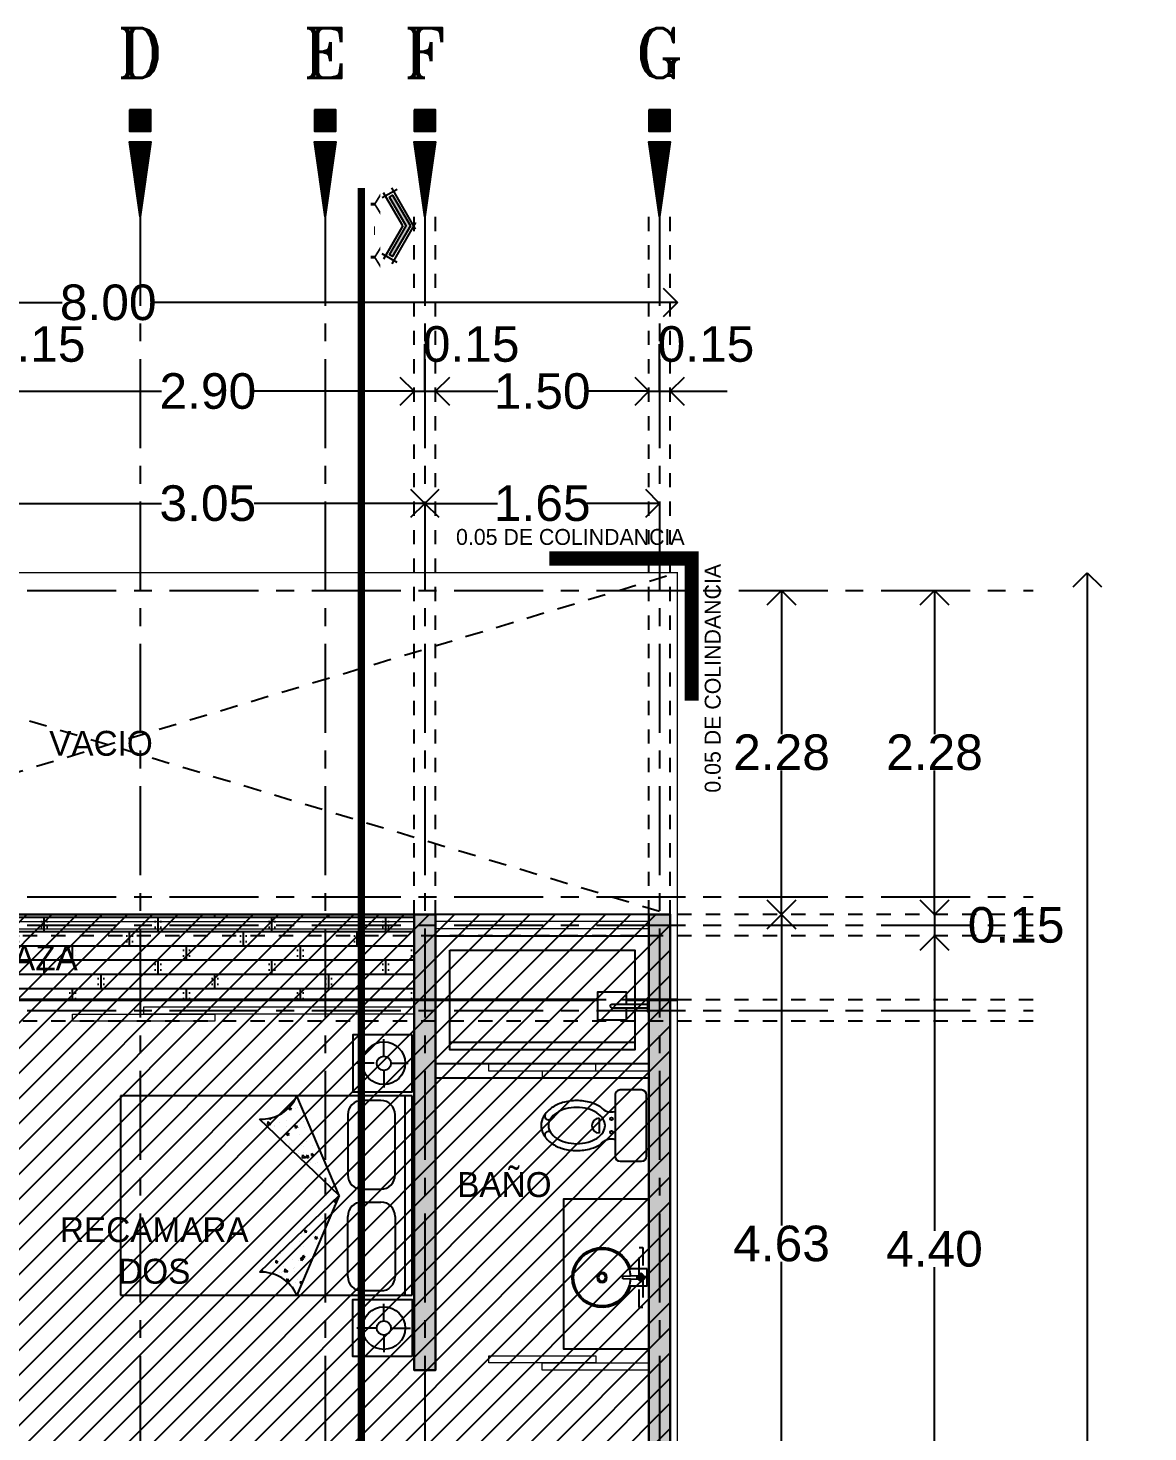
# Model space of a CAD drawing. Header units: metres. Extents: x -58 to 722, y -1100 to 345.
# Drawn here: x 97.36 to 105.23, y -485.22 to -475.36 of the extents above; entities that cross this region are included whole.
import ezdxf
from ezdxf.enums import TextEntityAlignment as Align

# ---------------------------------------------------------------- set-up
doc = ezdxf.new("R2010")
doc.units = ezdxf.units.M
doc.header["$MEASUREMENT"] = 0
doc.set_wipeout_variables(frame=1)
for name, pattern in [('ACAD_ISO07W100', [3, 0, -3]), ('CENTER2', [1.125, 0.75, -0.125, 0.125, -0.125]), ('CENTERX2', [4, 2.5, -0.5, 0.5, -0.5]), ('HIDDEN2', [0.1875, 0.125, -0.0625])]:
    doc.linetypes.add(name, pattern=pattern)
doc.layers.get('0').update_dxf_attribs({"color": 255})
doc.layers.get('DEFPOINTS').update_dxf_attribs({"color": 250})
for name, color, linetype in [('A-HATCH', 252, 'Continuous'), ('A-MOBILIARIO SANITARIO', 124, 'Continuous'), ('FSR_ARQ_001TERRENO', 8, 'Continuous'), ('FSR_ARQ_003RELLENODEMUROS', 251, 'Continuous'), ('FSR_ARQ_007PROYECCIONES', 200, 'HIDDEN2'), ('FSR_ARQ_008MOBILIARIO', 115, 'Continuous'), ('FSR_ARQ_009ESCALERA', 40, 'Continuous'), ('FSR_ARQ_010MUROBAJO', 33, 'Continuous'), ('FSR_ARQ_011MOBILIARIOSANI', 124, 'Continuous'), ('FSR_ARQ_014TEXTOS', 142, 'Continuous'), ('FSR_ARQ_015COTAS', 125, 'Continuous'), ('FSR_ARQ_016EJES', 135, 'CENTER2'), ('FSR_ARQ_017EJESTEXT', 135, 'Continuous'), ('FSR_ARQ_018HATCH', 252, 'Continuous'), ('FSR_ARQ_022AREAS', 110, 'Continuous'), ('FSR_ARQ_024LINEACORTE', 10, 'Continuous'), ('FSR_ARQ_025RESTRI', 140, 'Continuous')]:
    doc.layers.add(name, color=color, linetype=linetype)
doc.layers.add('FSR_ARQ_002MURO', color=150, linetype='Continuous', lineweight=30)
doc.layers.add('FSR_ARQ_013VENTANAS', color=4, linetype='Continuous', lineweight=5)
doc.styles.add('Arial', font='arial.ttf')
doc.styles.add('ESPACIOS', font='GOTHIC.TTF')
doc.styles.add('ROMANT', font='romant.shx')
doc.styles.add('style1', font='arial.ttf')
doc.dimstyles.new('PP_PACO', dxfattribs={"dimtxt": 0.18, "dimasz": 0.075, "dimexe": 0.075, "dimexo": 0, "dimgap": 0, "dimtad": 0, "dimtih": 1, "dimtoh": 1, "dimzin": 1, "dimdsep": 46, "dimtxsty": 'style1', "dimcen": 0.15, "dimse1": 1, "dimse2": 1, "dimclrd": 256, "dimclre": 256, "dimadec": 0, "dimazin": 0, "dimtfac": 1, "dimtmove": 0, "dimatfit": 3, "dimfxl": 0.075, "dimarcsym": 0})
pattern_1 = [(0, (214.568103, -440.040968), (0.0078125, 0.015625), [0, -0.015625])]

# ---------------------------------------------------------------- blocks, each defined once
blk = doc.blocks.new('*X12')
at = {"color": 0}
for p, q in [((28.9568, -1.6501), (28.9568, -1.6501)), ((28.9722, -1.6226), (28.9722, -1.6226)), ((28.9841, -1.6177), (28.9841, -1.6177)), ((29.0085, -1.599), (29.0162, -1.6002)), ((29.0162, -1.6002), (29.0157, -1.5959)), ((29.0794, -1.6158), (29.0874, -1.6062)), ((29.0848, -1.6214), (29.0903, -1.6219)), ((29.0903, -1.6219), (29.0874, -1.6063)), ((29.1176, -1.6234), (29.1176, -1.6234)), ((29.1841, -1.6447), (29.1891, -1.6427)), ((29.1841, -1.6447), (29.1965, -1.653)), ((29.1965, -1.6531), (29.1986, -1.6468)), ((28.6976, -1.7681), (28.6976, -1.7681)), ((28.7492, -1.742), (28.7492, -1.742)), ((28.7514, -1.7773), (28.7634, -1.7629)), ((28.7663, -1.7786), (28.7634, -1.7629)), ((28.8118, -1.7337), (28.8118, -1.7337)), ((28.8239, -1.7521), (28.8239, -1.7521)), ((28.8817, -1.7112), (28.8817, -1.7112)), ((28.9065, -1.7213), (28.9065, -1.7213)), ((29.2084, -1.6998), (29.2084, -1.6998)), ((29.2216, -1.6798), (29.2216, -1.6798)), ((29.2522, -1.7113), (29.2522, -1.7113)), ((29.282, -1.7281), (29.282, -1.7281)), ((29.3121, -1.7662), (29.3121, -1.7662)), ((29.3137, -1.7576), (29.3137, -1.7576)), ((29.3333, -1.7453), (29.3508, -1.7386)), ((29.3333, -1.7453), (29.3457, -1.7537)), ((29.3352, -1.7642), (29.3352, -1.7642)), ((29.3457, -1.7537), (29.3508, -1.7386)), ((29.3763, -1.7493), (29.3763, -1.7493)), ((28.4853, -1.8556), (28.4853, -1.8556)), ((28.5232, -1.8365), (28.5232, -1.8365)), ((28.5256, -1.8613), (28.5256, -1.8613)), ((28.5661, -1.8277), (28.5661, -1.8277)), ((28.5662, -1.8689), (28.5662, -1.8689)), ((28.6188, -1.8613), (28.6188, -1.8613)), ((28.669, -1.8114), (28.669, -1.8114)), ((28.6834, -1.8406), (28.6834, -1.8406)), ((28.6946, -1.8513), (28.6946, -1.8513)), ((28.6995, -1.8333), (28.6995, -1.8333)), ((28.7289, -1.8663), (28.7289, -1.8663)), ((28.746, -1.8323), (28.746, -1.8323)), ((28.7514, -1.7773), (28.7663, -1.7786)), ((28.7522, -1.8669), (28.7522, -1.8669)), ((28.7603, -1.8402), (28.7798, -1.8199)), ((28.7603, -1.8402), (28.7825, -1.8437)), ((28.764, -1.8059), (28.7815, -1.7992)), ((28.764, -1.8059), (28.7764, -1.8143)), ((28.7764, -1.8143), (28.7815, -1.7992)), ((28.7825, -1.8437), (28.7798, -1.82)), ((28.8148, -1.7864), (28.8148, -1.7864)), ((29.2893, -1.8243), (29.3014, -1.81)), ((29.2893, -1.8243), (29.3043, -1.8257)), ((29.3043, -1.8257), (29.3014, -1.81)), ((29.3106, -1.8479), (29.3106, -1.8479)), ((29.3321, -1.8475), (29.3321, -1.8475)), ((29.3668, -1.8615), (29.3668, -1.8615)), ((29.4053, -1.8355), (29.4053, -1.8355)), ((29.4076, -1.8537), (29.4076, -1.8537)), ((29.4605, -1.8299), (29.4605, -1.8299)), ((29.4686, -1.84), (29.4807, -1.8257)), ((29.4686, -1.84), (29.4836, -1.8413)), ((29.4836, -1.8414), (29.4807, -1.8257)), ((29.4825, -1.846), (29.5, -1.8393)), ((29.4825, -1.846), (29.495, -1.8544)), ((29.495, -1.8544), (29.5, -1.8393)), ((29.5003, -1.8672), (29.5003, -1.8672)), ((29.5534, -1.8287), (29.5534, -1.8287)), ((29.5631, -1.8147), (29.5631, -1.8147)), ((29.5868, -1.8139), (29.5868, -1.8139)), ((29.6337, -1.8728), (29.6337, -1.8728)), ((29.6479, -1.8557), (29.6589, -1.8427)), ((29.6479, -1.8557), (29.6629, -1.857)), ((29.6629, -1.8571), (29.6603, -1.8433)), ((28.3683, -1.882), (28.3683, -1.882)), ((28.4274, -1.934), (28.4395, -1.9196)), ((28.4274, -1.934), (28.4424, -1.9353)), ((28.4309, -1.8738), (28.4309, -1.8738)), ((28.4363, -1.8877), (28.4363, -1.8877)), ((28.4373, -1.9164), (28.4373, -1.9164)), ((28.4424, -1.9353), (28.4395, -1.9196)), ((28.4598, -1.9599), (28.4598, -1.9599)), ((28.5163, -1.9548), (28.5163, -1.9548)), ((28.5539, -1.8866), (28.5714, -1.8798)), ((28.5539, -1.8866), (28.5663, -1.8949)), ((28.5632, -1.9522), (28.5632, -1.9522)), ((28.5663, -1.895), (28.5714, -1.8799)), ((28.5831, -1.8914), (28.5831, -1.8914)), ((28.6067, -1.9496), (28.6188, -1.9353)), ((28.6067, -1.9496), (28.6217, -1.951)), ((28.6177, -1.9392), (28.6177, -1.9392)), ((28.6217, -1.951), (28.6188, -1.9353)), ((28.6498, -1.9604), (28.6498, -1.9604)), ((28.6803, -1.9309), (28.6803, -1.9309)), ((28.6915, -1.9346), (28.6915, -1.9346)), ((29.4195, -1.8951), (29.4195, -1.8951)), ((29.4574, -1.9131), (29.4574, -1.9131)), ((29.4974, -1.9133), (29.4974, -1.9133)), ((29.553, -1.9007), (29.553, -1.9007)), ((29.56, -1.9051), (29.56, -1.9051)), ((29.5607, -1.9644), (29.5802, -1.9441)), ((29.5607, -1.9644), (29.583, -1.9678)), ((29.583, -1.9678), (29.5802, -1.9441)), ((29.5837, -1.8971), (29.5837, -1.8971)), ((29.6318, -1.9466), (29.6493, -1.9399)), ((29.6318, -1.9466), (29.6442, -1.955)), ((29.6442, -1.955), (29.6493, -1.9399)), ((29.6546, -1.8926), (29.6546, -1.8926)), ((29.6864, -1.9064), (29.6864, -1.9064)), ((29.7136, -1.8783), (29.7136, -1.8783)), ((28.5022, -2.0643), (28.5106, -2.0611)), ((28.5055, -2.0763), (28.5106, -2.0611)), ((28.5266, -2.0838), (28.5461, -2.0635)), ((28.5328, -2.0039), (28.5328, -2.0039)), ((28.5489, -2.0872), (28.5461, -2.0635)), ((28.5519, -2.0378), (28.5519, -2.0378)), ((28.5601, -2.0354), (28.5601, -2.0354)), ((28.6145, -2.0295), (28.6145, -2.0295)), ((29.4505, -1.9942), (29.4505, -1.9942)), ((29.4544, -1.9963), (29.4544, -1.9963)), ((29.4942, -2.0037), (29.4942, -2.0037)), ((29.5033, -2.0281), (29.5154, -2.0137)), ((29.5033, -2.0281), (29.5183, -2.0294)), ((29.5183, -2.0294), (29.5154, -2.0137)), ((29.5431, -1.9779), (29.5431, -1.9779)), ((29.5776, -2.0635), (29.5776, -2.0635)), ((29.5807, -1.9803), (29.5807, -1.9803)), ((29.584, -1.9999), (29.584, -1.9999)), ((29.5889, -1.9912), (29.5889, -1.9912)), ((28.5048, -2.0758), (28.5055, -2.0762)), ((28.5204, -2.1161), (28.5204, -2.1161)), ((28.5266, -2.0838), (28.5489, -2.0872)), ((29.5709, -2.1279), (29.5845, -2.1227)), ((29.5709, -2.1279), (29.5834, -2.1363)), ((29.5834, -2.1363), (29.5844, -2.1333))]:
    blk.add_line(p, q, dxfattribs=at)
blk = doc.blocks.new('CAMA1')
for p, q in [((1.4, 2.05), (0, 2.05)), ((0, 2.05), (0, 0)), ((1.4, 2), (0, 2)), ((1.4, 0), (1.4, 2.05)), ((0.5546, 1.9293), (0.1317, 1.9293)), ((0.8454, 1.9293), (1.2683, 1.9293)), ((0.0317, 1.8293), (0.0317, 1.6966)), ((0.6546, 1.6966), (0.6546, 1.8293)), ((0.7454, 1.6966), (0.7454, 1.8293)), ((1.3683, 1.8293), (1.3683, 1.6966)), ((0.1317, 1.5966), (0.5546, 1.5966)), ((1.2683, 1.5966), (0.8454, 1.5966)), ((0.7, 1.5373), (0, 1.2393)), ((0.7, 1.5373), (0.1628, 0.9761)), ((0.7, 1.5373), (1.2372, 0.9761)), ((0.7, 1.5373), (1.4, 1.2393)), ((0, 0), (1.4, 0))]:
    blk.add_line(p, q)
for centre, radius, start, end in [((0.1317, 1.8293), 0.1, 90, 180), ((0.5546, 1.8293), 0.1, 0, 90), ((0.8454, 1.8293), 0.1, 90, 180), ((1.2683, 1.8293), 0.1, 0, 90), ((0.1317, 1.6966), 0.1, 180, 270), ((0.5546, 1.6966), 0.1, 270, 0), ((0.8454, 1.6966), 0.1, 180, 270), ((1.2683, 1.6966), 0.1, 270, 360), ((-0.1119, 0.9881), 0.275, 357.48544, 65.98797), ((1.5119, 0.9881), 0.275, 114.01203, 182.51456)]:
    blk.add_arc(centre, radius, start, end)
blk.add_blockref('*X12', (-28.3475, 3.1197))
blk = doc.blocks.new('OVAMONO')
for p, q in [((-0.06, -0.02), (0.06, -0.02)), ((-0.06, -0.02), (-0.06, -0.1358)), ((-0.0214, -0.0591), (-0.03, -0.0591)), ((-0.0143, -0.0804), (-0.01, -0.191)), ((-0.0038, -0.0415), (-0.0038, -0.0328)), ((-0.0038, -0.0928), (-0.0038, -0.0842)), ((0.0038, -0.0415), (0.0038, -0.0328)), ((0.0038, -0.0928), (0.0038, -0.0842)), ((0.01, -0.191), (0.0143, -0.0804)), ((0.03, -0.0591), (0.0214, -0.0591)), ((0.03, -0.0666), (0.0214, -0.0666)), ((0.06, -0.02), (0.06, -0.1358)), ((-0.01, -0.191), (0.01, -0.191))]:
    blk.add_line(p, q)
at = {"linetype": 'HIDDEN2'}
blk.add_lwpolyline([(0.21, -0.0501), (-0.21, -0.0501), (-0.21, -0.0755), (0.21, -0.0755)], close=True, dxfattribs=at)
blk.add_lwpolyline([(-0.0214, -0.0666), (-0.03, -0.0666)])
for centre, radius in [((0, -0.0628), 0.00413), ((0, -0.337), 0.035), ((0, -0.337), 0.025)]:
    blk.add_circle(centre, radius)
for centre, radius, start, end in [((-0.0362, -0.0628), 0.00723, 328.46668, 31.53332), ((0, -0.0628), 0.0227, 99.59407, 170.40593), ((0, -0.0628), 0.0227, 189.59407, 260.40593), ((-0.0214, -0.0415), 0.0176, 270, 0), ((-0.0214, -0.0842), 0.0176, 0, 90), ((0, -0.0267), 0.00723, 238.46668, 301.53332), ((0, -0.099), 0.00723, 58.46668, 121.53332), ((0, -0.0628), 0.0227, 9.59407, 80.40593), ((0.0214, -0.0415), 0.0176, 180, 270), ((0, -0.0628), 0.0227, 279.59407, 350.40593), ((0.0214, -0.0842), 0.0176, 90, 180), ((0.0362, -0.0628), 0.00723, 148.46668, 211.53332), ((0, -0.337), 0.21, 106.60315, 73.40005), ((0, -0.337), 0.2, 93.46752, 86.53382)]:
    blk.add_arc(centre, radius, start, end)
blk = doc.blocks.new('WC')
for p, q in [((0.02, 0.215), (0.02, -0.215)), ((0.205, 0.25), (0.055, 0.25)), ((0.24, -0.215), (0.24, 0.215)), ((0.3534, -0.0519), (0.3534, 0.0522)), ((0.055, -0.25), (0.205, -0.25))]:
    blk.add_line(p, q)
blk.add_lwpolyline([(0.7086, 0, 0.144399), (0.6952, 0.0454, 0.107176), (0.6504, 0.09, 0.077789), (0.5892, 0.117, 0.064981), (0.51, 0.1273, 0.064981), (0.4308, 0.117, 0.077789), (0.3696, 0.09, 0.107176), (0.3248, 0.0454, 0.144399), (0.3114, 0, 0.144399), (0.3248, -0.0454, 0.107176), (0.3696, -0.09, 0.077789), (0.4308, -0.117, 0.064981), (0.51, -0.1273, 0.064981), (0.5892, -0.117, 0.077789), (0.6504, -0.09, 0.107176), (0.6952, -0.0454, 0.144399)], format="xyb", close=True)
blk.add_lwpolyline([(0.3418, -0.13, 0.072633), (0.4109, -0.1616, 0.070933), (0.51, -0.1757, 0.070933), (0.6091, -0.1616, 0.082513), (0.6868, -0.1242, 0.10681), (0.7426, -0.0637, 0.133944), (0.76, 0, 0.133944)], format="xyb")
for centre in [(0.265, 0.047), (0.265, -0.047)]:
    blk.add_circle(centre, 0.01)
for centre, radius, start, end in [((0.055, 0.215), 0.035, 90, 180), ((0.205, 0.215), 0.035, 0, 90), ((0.2687, 0.1904), 0.0949, 252.41966, 320.42385), ((0.4844, -0.0909), 0.2629, 106.22954, 122.84662), ((0.51, -0.1788), 0.3545, 90, 106.22954), ((0.51, -0.1788), 0.3545, 73.77046, 90), ((0.5356, -0.0909), 0.2629, 54.9026, 73.77046), ((0.5747, -0.0352), 0.1949, 30.51608, 54.9026), ((0.3516, 0.0002), 0.052, 271.97611, 88.02389), ((0.7094, 0.0672), 0.0261, 237.38977, 26.24718), ((0.6345, 0), 0.1255, 0, 30.51608), ((0.2687, -0.1904), 0.0949, 39.57615, 107.58034), ((0.7094, -0.0672), 0.0261, 333.75282, 122.61023), ((0.055, -0.215), 0.035, 180, 270), ((0.205, -0.215), 0.035, 270, 0)]:
    blk.add_arc(centre, radius, start, end)
blk = doc.blocks.new('ARP-REGADERA')
blk.add_wipeout([(0.04, 0), (0.04, -0.01), (0.0125, -0.01), (0.0125, -0.16), (0.1, -0.16), (0.1, -0.36), (-0.1, -0.36), (-0.1, -0.16), (-0.0125, -0.16), (-0.0125, -0.01), (-0.04, -0.01), (-0.04, 0)])
for p, q in [((-0.04, -0.01), (-0.04, 0)), ((-0.04, 0), (0.04, 0)), ((0.04, 0), (0.04, -0.01)), ((0.04, -0.01), (-0.04, -0.01)), ((-0.0125, -0.26), (-0.0125, -0.01)), ((0.0125, -0.26), (0.0125, -0.01))]:
    blk.add_line(p, q)
blk.add_lwpolyline([(-0.0125, -0.16), (-0.1, -0.16), (-0.1, -0.36), (0.1, -0.36), (0.1, -0.16), (0.0125, -0.16)])
blk.add_arc((0, -0.26), 0.0125, 180, 0)
blk = doc.blocks.new('Di-p0101')
at = {"const_width": 0.2}
blk.add_lwpolyline([(0, 0.8), (0, 1)], dxfattribs=at)
for points in [[(0.1, 1), (0.1, 0.8), (-0.1, 0.8), (-0.1, 1)], [(0, 0), (0.1, 0.7), (-0.1, 0.7)]]:
    blk.add_lwpolyline(points, close=True)
blk.add_lwpolyline([(0, 0, 0, 0.2, 0), (0, 0.7, 0.2, 0.2, 0)], format="xyseb")
at = {"style": 'ROMANT'}
blk.add_attdef('1', text='', height=0.6, dxfattribs=at).set_placement((0, 1.3), align=Align.CENTER)
blk = doc.blocks.new('_Open90')
at = {"color": 0, "linetype": 'ByBlock', "lineweight": -2}
for p, q in [((-0.5, 0.5), (0, 0)), ((0, 0), (-1, 0)), ((0, 0), (-0.5, -0.5))]:
    blk.add_line(p, q, dxfattribs=at)
blk = doc.blocks.new('*D509')
at = {"layer": 'DEFPOINTS', "color": 0, "ltscale": 0.005, "transparency": 16777216}
for p in [(102.3505, -479.311), (102.3505, -481.5865), (102.6565, -481.5865)]:
    blk.add_point(p, dxfattribs=at)
at = {"layer": 'FSR_ARQ_015COTAS', "lineweight": -2, "ltscale": 0.005, "transparency": 16777216}
for p, q in [((102.6565, -479.511), (102.6565, -480.3212)), ((102.6565, -481.3865), (102.6565, -480.5764))]:
    blk.add_line(p, q, dxfattribs=at)
at = {"layer": 'FSR_ARQ_015COTAS', "lineweight": -2, "ltscale": 0.005, "transparency": 16777216, "xscale": 0.2, "yscale": 0.2, "zscale": 0.2}
for p, rotation in [((102.6565, -479.311), 90), ((102.6565, -481.5865), 270)]:
    blk.add_blockref('_Open90', p, dxfattribs=dict(at, rotation=rotation))
at = {"layer": 'FSR_ARQ_015COTAS', "color": 0, "ltscale": 0.005, "transparency": 16777216, "insert": (102.6565, -480.4488), "char_height": 0.25, "attachment_point": 5, "style": 'style1'}
blk.add_mtext('2.28', dxfattribs=at)
blk = doc.blocks.new('*D510')
at = {"layer": 'DEFPOINTS', "color": 0, "ltscale": 0.005, "transparency": 16777216}
for p in [(102.3505, -481.5865), (102.3084, -486.2115), (102.6565, -486.2115)]:
    blk.add_point(p, dxfattribs=at)
at = {"layer": 'FSR_ARQ_015COTAS', "lineweight": -2, "ltscale": 0.005, "transparency": 16777216}
for p, q in [((102.6565, -481.7865), (102.6565, -483.7713)), ((102.6565, -486.0115), (102.6565, -484.0268))]:
    blk.add_line(p, q, dxfattribs=at)
at = {"layer": 'FSR_ARQ_015COTAS', "lineweight": -2, "ltscale": 0.005, "transparency": 16777216, "xscale": 0.2, "yscale": 0.2, "zscale": 0.2}
for p, rotation in [((102.6565, -481.5865), 90), ((102.6565, -486.2115), 270)]:
    blk.add_blockref('_Open90', p, dxfattribs=dict(at, rotation=rotation))
at = {"layer": 'FSR_ARQ_015COTAS', "color": 0, "ltscale": 0.005, "transparency": 16777216, "insert": (102.6565, -483.899), "char_height": 0.25, "attachment_point": 5, "style": 'style1'}
blk.add_mtext('4.63', dxfattribs=at)
blk = doc.blocks.new('*D514')
at = {"layer": 'DEFPOINTS', "color": 0, "ltscale": 0.005, "transparency": 16777216}
for p in [(103.3339, -479.311), (103.3339, -481.5865), (103.731, -481.5865)]:
    blk.add_point(p, dxfattribs=at)
at = {"layer": 'FSR_ARQ_015COTAS', "lineweight": -2, "ltscale": 0.005, "transparency": 16777216}
for p, q in [((103.731, -479.511), (103.731, -480.3212)), ((103.731, -481.3865), (103.731, -480.5764))]:
    blk.add_line(p, q, dxfattribs=at)
at = {"layer": 'FSR_ARQ_015COTAS', "lineweight": -2, "ltscale": 0.005, "transparency": 16777216, "xscale": 0.2, "yscale": 0.2, "zscale": 0.2}
for p, rotation in [((103.731, -479.311), 90), ((103.731, -481.5865), 270)]:
    blk.add_blockref('_Open90', p, dxfattribs=dict(at, rotation=rotation))
at = {"layer": 'FSR_ARQ_015COTAS', "color": 0, "ltscale": 0.005, "transparency": 16777216, "insert": (103.731, -480.4488), "char_height": 0.25, "attachment_point": 5, "style": 'style1'}
blk.add_mtext('2.28', dxfattribs=at)
blk = doc.blocks.new('*D515')
at = {"layer": 'DEFPOINTS', "color": 0, "ltscale": 0.005, "transparency": 16777216}
for p in [(103.3339, -481.5865), (103.5325, -481.7365), (103.731, -481.7365)]:
    blk.add_point(p, dxfattribs=at)
at = {"layer": 'FSR_ARQ_015COTAS', "lineweight": -2, "ltscale": 0.005, "transparency": 16777216}
for p, q in [((103.731, -481.3865), (103.731, -481.1865)), ((103.731, -481.5865), (103.731, -481.7365)), ((103.731, -481.5865), (103.731, -481.7365)), ((103.731, -481.6615), (103.9792, -481.6615)), ((103.731, -481.9365), (103.731, -482.1365))]:
    blk.add_line(p, q, dxfattribs=at)
at = {"layer": 'FSR_ARQ_015COTAS', "lineweight": -2, "ltscale": 0.005, "transparency": 16777216, "xscale": 0.2, "yscale": 0.2, "zscale": 0.2}
for p, rotation in [((103.731, -481.5865), 270), ((103.731, -481.7365), 90)]:
    blk.add_blockref('_Open90', p, dxfattribs=dict(at, rotation=rotation))
at = {"layer": 'FSR_ARQ_015COTAS', "color": 0, "ltscale": 0.005, "transparency": 16777216, "insert": (104.3048, -481.6615), "char_height": 0.25, "attachment_point": 5, "style": 'style1'}
blk.add_mtext('0.15', dxfattribs=at)
blk = doc.blocks.new('*D516')
at = {"layer": 'DEFPOINTS', "color": 0, "ltscale": 0.005, "transparency": 16777216}
for p in [(103.5325, -481.7365), (103.2904, -486.1365), (103.731, -486.1365)]:
    blk.add_point(p, dxfattribs=at)
at = {"layer": 'FSR_ARQ_015COTAS', "lineweight": -2, "ltscale": 0.005, "transparency": 16777216}
for p, q in [((103.731, -481.9365), (103.731, -483.8089)), ((103.731, -485.9365), (103.731, -484.0642))]:
    blk.add_line(p, q, dxfattribs=at)
at = {"layer": 'FSR_ARQ_015COTAS', "lineweight": -2, "ltscale": 0.005, "transparency": 16777216, "xscale": 0.2, "yscale": 0.2, "zscale": 0.2}
for p, rotation in [((103.731, -481.7365), 90), ((103.731, -486.1365), 270)]:
    blk.add_blockref('_Open90', p, dxfattribs=dict(at, rotation=rotation))
at = {"layer": 'FSR_ARQ_015COTAS', "color": 0, "ltscale": 0.005, "transparency": 16777216, "insert": (103.731, -483.9365), "char_height": 0.25, "attachment_point": 5, "style": 'style1'}
blk.add_mtext('4.40', dxfattribs=at)
blk = doc.blocks.new('*D524')
at = {"layer": 'DEFPOINTS', "color": 0, "ltscale": 0.005, "transparency": 16777216}
for p in [(101.9248, -479.186), (101.9248, -494.186), (104.8052, -494.186)]:
    blk.add_point(p, dxfattribs=at)
at = {"layer": 'FSR_ARQ_015COTAS', "lineweight": -2, "ltscale": 0.005, "transparency": 16777216}
for p, q in [((104.8052, -479.386), (104.8052, -486.8477)), ((104.8052, -493.986), (104.8052, -487.103))]:
    blk.add_line(p, q, dxfattribs=at)
at = {"layer": 'FSR_ARQ_015COTAS', "lineweight": -2, "ltscale": 0.005, "transparency": 16777216, "xscale": 0.2, "yscale": 0.2, "zscale": 0.2}
for p, rotation in [((104.8052, -479.186), 90), ((104.8052, -494.186), 270)]:
    blk.add_blockref('_Open90', p, dxfattribs=dict(at, rotation=rotation))
at = {"layer": 'FSR_ARQ_015COTAS', "color": 0, "ltscale": 0.005, "transparency": 16777216, "insert": (104.8052, -486.9754), "char_height": 0.25, "attachment_point": 5, "style": 'style1'}
blk.add_mtext('15.00', dxfattribs=at)
blk = doc.blocks.new('*D537')
at = {"layer": 'DEFPOINTS', "color": 0, "ltscale": 0.005, "transparency": 16777216}
for p in [(100.1498, -478.6992), (97.0998, -478.8701), (100.1498, -478.9832)]:
    blk.add_point(p, dxfattribs=at)
at = {"layer": 'FSR_ARQ_015COTAS', "lineweight": -2, "ltscale": 0.005, "transparency": 16777216}
for p, q in [((97.2998, -478.6992), (98.2992, -478.6992)), ((99.9498, -478.6992), (98.9503, -478.6992))]:
    blk.add_line(p, q, dxfattribs=at)
at = {"layer": 'FSR_ARQ_015COTAS', "lineweight": -2, "ltscale": 0.005, "transparency": 16777216, "xscale": 0.2, "yscale": 0.2, "zscale": 0.2, "rotation": 180}
blk.add_blockref('_Open90', (97.0998, -478.6992), dxfattribs=at)
at = {"layer": 'FSR_ARQ_015COTAS', "lineweight": -2, "ltscale": 0.005, "transparency": 16777216, "xscale": 0.2, "yscale": 0.2, "zscale": 0.2}
blk.add_blockref('_Open90', (100.1498, -478.6992), dxfattribs=at)
at = {"layer": 'FSR_ARQ_015COTAS', "color": 0, "ltscale": 0.005, "transparency": 16777216, "insert": (98.6248, -478.6992), "char_height": 0.25, "attachment_point": 5, "style": 'style1'}
blk.add_mtext('3.05', dxfattribs=at)
blk = doc.blocks.new('*D538')
at = {"layer": 'DEFPOINTS', "color": 0, "ltscale": 0.005, "transparency": 16777216}
for p in [(101.7998, -478.6992), (100.1498, -478.9832), (101.7998, -478.9728)]:
    blk.add_point(p, dxfattribs=at)
at = {"layer": 'FSR_ARQ_015COTAS', "lineweight": -2, "ltscale": 0.005, "transparency": 16777216}
for p, q in [((100.3498, -478.6992), (100.6609, -478.6992)), ((101.5998, -478.6992), (101.2886, -478.6992))]:
    blk.add_line(p, q, dxfattribs=at)
at = {"layer": 'FSR_ARQ_015COTAS', "lineweight": -2, "ltscale": 0.005, "transparency": 16777216, "xscale": 0.2, "yscale": 0.2, "zscale": 0.2, "rotation": 180}
blk.add_blockref('_Open90', (100.1498, -478.6992), dxfattribs=at)
at = {"layer": 'FSR_ARQ_015COTAS', "lineweight": -2, "ltscale": 0.005, "transparency": 16777216, "xscale": 0.2, "yscale": 0.2, "zscale": 0.2}
blk.add_blockref('_Open90', (101.7998, -478.6992), dxfattribs=at)
at = {"layer": 'FSR_ARQ_015COTAS', "color": 0, "ltscale": 0.005, "transparency": 16777216, "insert": (100.9748, -478.6992), "char_height": 0.25, "attachment_point": 5, "style": 'style1'}
blk.add_mtext('1.65', dxfattribs=at)
blk = doc.blocks.new('*D541')
at = {"layer": 'DEFPOINTS', "color": 0, "ltscale": 0.005, "transparency": 16777216}
for p in [(97.1748, -477.9118), (97.0248, -478.3799), (97.1748, -478.3226)]:
    blk.add_point(p, dxfattribs=at)
at = {"layer": 'FSR_ARQ_015COTAS', "lineweight": -2, "ltscale": 0.005, "transparency": 16777216}
for p, q in [((97.0998, -477.9118), (97.0998, -477.5815)), ((96.8248, -477.9118), (96.6248, -477.9118)), ((97.0248, -477.9118), (97.1748, -477.9118)), ((97.0248, -477.9118), (97.1748, -477.9118)), ((97.3748, -477.9118), (97.5748, -477.9118))]:
    blk.add_line(p, q, dxfattribs=at)
at = {"layer": 'FSR_ARQ_015COTAS', "lineweight": -2, "ltscale": 0.005, "transparency": 16777216, "xscale": 0.2, "yscale": 0.2, "zscale": 0.2}
blk.add_blockref('_Open90', (97.0248, -477.9118), dxfattribs=at)
at = {"layer": 'FSR_ARQ_015COTAS', "lineweight": -2, "ltscale": 0.005, "transparency": 16777216, "xscale": 0.2, "yscale": 0.2, "zscale": 0.2, "rotation": 180}
blk.add_blockref('_Open90', (97.1748, -477.9118), dxfattribs=at)
at = {"layer": 'FSR_ARQ_015COTAS', "color": 0, "ltscale": 0.005, "transparency": 16777216, "insert": (97.4254, -477.5815), "char_height": 0.25, "attachment_point": 5, "style": 'style1'}
blk.add_mtext('0.15', dxfattribs=at)
blk = doc.blocks.new('*D542')
at = {"layer": 'DEFPOINTS', "color": 0, "ltscale": 0.005, "transparency": 16777216}
for p in [(100.0748, -477.9118), (97.1748, -478.3226), (100.0748, -478.4026)]:
    blk.add_point(p, dxfattribs=at)
at = {"layer": 'FSR_ARQ_015COTAS', "lineweight": -2, "ltscale": 0.005, "transparency": 16777216}
for p, q in [((97.3748, -477.9118), (98.2984, -477.9118)), ((99.8748, -477.9118), (98.9512, -477.9118))]:
    blk.add_line(p, q, dxfattribs=at)
at = {"layer": 'FSR_ARQ_015COTAS', "lineweight": -2, "ltscale": 0.005, "transparency": 16777216, "xscale": 0.2, "yscale": 0.2, "zscale": 0.2, "rotation": 180}
blk.add_blockref('_Open90', (97.1748, -477.9118), dxfattribs=at)
at = {"layer": 'FSR_ARQ_015COTAS', "lineweight": -2, "ltscale": 0.005, "transparency": 16777216, "xscale": 0.2, "yscale": 0.2, "zscale": 0.2}
blk.add_blockref('_Open90', (100.0748, -477.9118), dxfattribs=at)
at = {"layer": 'FSR_ARQ_015COTAS', "color": 0, "ltscale": 0.005, "transparency": 16777216, "insert": (98.6248, -477.9118), "char_height": 0.25, "attachment_point": 5, "style": 'style1'}
blk.add_mtext('2.90', dxfattribs=at)
blk = doc.blocks.new('*D543')
at = {"layer": 'DEFPOINTS', "color": 0, "ltscale": 0.005, "transparency": 16777216}
for p in [(100.2248, -477.9118), (100.0748, -478.4026), (100.2248, -478.3896)]:
    blk.add_point(p, dxfattribs=at)
at = {"layer": 'FSR_ARQ_015COTAS', "lineweight": -2, "ltscale": 0.005, "transparency": 16777216}
for p, q in [((100.1498, -477.9118), (100.1498, -477.5815)), ((99.8748, -477.9118), (99.6748, -477.9118)), ((100.0748, -477.9118), (100.2248, -477.9118)), ((100.0748, -477.9118), (100.2248, -477.9118)), ((100.4248, -477.9118), (100.6248, -477.9118))]:
    blk.add_line(p, q, dxfattribs=at)
at = {"layer": 'FSR_ARQ_015COTAS', "lineweight": -2, "ltscale": 0.005, "transparency": 16777216, "xscale": 0.2, "yscale": 0.2, "zscale": 0.2}
blk.add_blockref('_Open90', (100.0748, -477.9118), dxfattribs=at)
at = {"layer": 'FSR_ARQ_015COTAS', "lineweight": -2, "ltscale": 0.005, "transparency": 16777216, "xscale": 0.2, "yscale": 0.2, "zscale": 0.2, "rotation": 180}
blk.add_blockref('_Open90', (100.2248, -477.9118), dxfattribs=at)
at = {"layer": 'FSR_ARQ_015COTAS', "color": 0, "ltscale": 0.005, "transparency": 16777216, "insert": (100.4754, -477.5815), "char_height": 0.25, "attachment_point": 5, "style": 'style1'}
blk.add_mtext('0.15', dxfattribs=at)
blk = doc.blocks.new('*D544')
at = {"layer": 'DEFPOINTS', "color": 0, "ltscale": 0.005, "transparency": 16777216}
for p in [(101.7248, -477.9118), (100.2248, -478.3896), (101.7248, -478.3765)]:
    blk.add_point(p, dxfattribs=at)
at = {"layer": 'FSR_ARQ_015COTAS', "lineweight": -2, "ltscale": 0.005, "transparency": 16777216}
for p, q in [((100.4248, -477.9118), (100.6623, -477.9118)), ((101.5248, -477.9118), (101.2873, -477.9118))]:
    blk.add_line(p, q, dxfattribs=at)
at = {"layer": 'FSR_ARQ_015COTAS', "lineweight": -2, "ltscale": 0.005, "transparency": 16777216, "xscale": 0.2, "yscale": 0.2, "zscale": 0.2, "rotation": 180}
blk.add_blockref('_Open90', (100.2248, -477.9118), dxfattribs=at)
at = {"layer": 'FSR_ARQ_015COTAS', "lineweight": -2, "ltscale": 0.005, "transparency": 16777216, "xscale": 0.2, "yscale": 0.2, "zscale": 0.2}
blk.add_blockref('_Open90', (101.7248, -477.9118), dxfattribs=at)
at = {"layer": 'FSR_ARQ_015COTAS', "color": 0, "ltscale": 0.005, "transparency": 16777216, "insert": (100.9748, -477.9118), "char_height": 0.25, "attachment_point": 5, "style": 'style1'}
blk.add_mtext('1.50', dxfattribs=at)
blk = doc.blocks.new('*D545')
at = {"layer": 'DEFPOINTS', "color": 0, "ltscale": 0.005, "transparency": 16777216}
for p in [(101.8748, -477.9118), (101.7248, -478.3765), (101.8748, -478.3635)]:
    blk.add_point(p, dxfattribs=at)
at = {"layer": 'FSR_ARQ_015COTAS', "lineweight": -2, "ltscale": 0.005, "transparency": 16777216}
for p, q in [((101.7998, -477.9118), (101.7998, -477.5815)), ((101.5248, -477.9118), (101.3248, -477.9118)), ((101.7248, -477.9118), (101.8748, -477.9118)), ((101.7248, -477.9118), (101.8748, -477.9118)), ((102.0748, -477.9118), (102.2748, -477.9118))]:
    blk.add_line(p, q, dxfattribs=at)
at = {"layer": 'FSR_ARQ_015COTAS', "lineweight": -2, "ltscale": 0.005, "transparency": 16777216, "xscale": 0.2, "yscale": 0.2, "zscale": 0.2}
blk.add_blockref('_Open90', (101.7248, -477.9118), dxfattribs=at)
at = {"layer": 'FSR_ARQ_015COTAS', "lineweight": -2, "ltscale": 0.005, "transparency": 16777216, "xscale": 0.2, "yscale": 0.2, "zscale": 0.2, "rotation": 180}
blk.add_blockref('_Open90', (101.8748, -477.9118), dxfattribs=at)
at = {"layer": 'FSR_ARQ_015COTAS', "color": 0, "ltscale": 0.005, "transparency": 16777216, "insert": (102.1254, -477.5815), "char_height": 0.25, "attachment_point": 5, "style": 'style1'}
blk.add_mtext('0.15', dxfattribs=at)
blk = doc.blocks.new('*D546')
at = {"layer": 'DEFPOINTS', "color": 0, "ltscale": 0.005, "transparency": 16777216}
for p in [(101.9248, -477.2888), (93.9248, -479.186), (101.9248, -479.186)]:
    blk.add_point(p, dxfattribs=at)
at = {"layer": 'FSR_ARQ_015COTAS', "lineweight": -2, "ltscale": 0.005, "transparency": 16777216}
for p, q in [((94.1248, -477.2888), (97.6003, -477.2888)), ((101.7248, -477.2888), (98.2492, -477.2888))]:
    blk.add_line(p, q, dxfattribs=at)
at = {"layer": 'FSR_ARQ_015COTAS', "lineweight": -2, "ltscale": 0.005, "transparency": 16777216, "xscale": 0.2, "yscale": 0.2, "zscale": 0.2, "rotation": 180}
blk.add_blockref('_Open90', (93.9248, -477.2888), dxfattribs=at)
at = {"layer": 'FSR_ARQ_015COTAS', "lineweight": -2, "ltscale": 0.005, "transparency": 16777216, "xscale": 0.2, "yscale": 0.2, "zscale": 0.2}
blk.add_blockref('_Open90', (101.9248, -477.2888), dxfattribs=at)
at = {"layer": 'FSR_ARQ_015COTAS', "color": 0, "ltscale": 0.005, "transparency": 16777216, "insert": (97.9248, -477.2888), "char_height": 0.25, "attachment_point": 5, "style": 'style1'}
blk.add_mtext('8.00', dxfattribs=at)
blk = doc.blocks.new('Flecha_1')
blk.add_hatch(color=256).paths.add_polyline_path([(0, 0.00076), (0.00304, -0.001), (0.00285, -0.00132), (0, 0.00032), (-0.00285, -0.00132), (-0.00304, -0.001)])
for p, q in [((0.00032, 0.00127), (-0.00375, -0.00108)), ((0, 0), (-0.00328, -0.00189)), ((-0.00032, 0.00127), (0.00375, -0.00108)), ((0, 0), (0.00328, -0.00189)), ((-0.00361, -0.00057), (-0.00277, -0.00203)), ((0.00361, -0.00057), (0.00277, -0.00203))]:
    blk.add_line(p, q)
blk.add_lwpolyline([(0, 0.00076), (0.00304, -0.001), (0.00285, -0.00132), (0, 0.00032), (-0.00285, -0.00132), (-0.00304, -0.001)], close=True)
blk = doc.blocks.new('Acceso')
at = {"xscale": 2.4, "yscale": 2.4, "zscale": 2.4}
blk.add_blockref('Flecha_1', (0, -0.0026), dxfattribs=at)
at = {"style": 'Arial', "flags": 8}
for width, p, p2 in [(1.355995, (-0.009, -0.0102), (0.009, -0.0102)), (8.566837, (-0.009, -0.0132), (0.009, -0.0132))]:
    blk.add_attdef('A', text='', height=0.00225, dxfattribs=dict(at, width=width)).set_placement(p, p2, align=Align.FIT)

msp = doc.modelspace()

# ---------------------------------------------------------------- hatches: boundary and pattern name
at = {"layer": 'FSR_ARQ_003RELLENODEMUROS', "ltscale": 5}
h = msp.add_hatch(dxfattribs=at)
h.set_pattern_fill('DOTS', color=256, scale=0.25)
h.set_pattern_definition(pattern_1)
h.paths.add_polyline_path([(101.8748, -481.5865), (101.7248, -481.5865), (101.7248, -486.1365), (98.2248, -486.1365), (98.2248, -485.5365), (98.0748, -485.5365), (98.0748, -486.2865), (101.7248, -486.2865), (101.7248, -490.5865), (99.5248, -490.5865), (99.5248, -488.8865), (99.3748, -488.8865), (99.3748, -489.4865), (98.2248, -489.4865), (98.2248, -488.8865), (98.0748, -488.8865), (98.0748, -491.0365), (98.2248, -491.0365), (98.2248, -489.6365), (99.3748, -489.6365), (99.3748, -490.7365), (101.7248, -490.7365), (101.7248, -492.5365), (101.5748, -492.5365), (101.5748, -492.6865), (101.8748, -492.6865)])
h = msp.add_hatch(dxfattribs=at)
h.set_pattern_fill('DOTS', color=256, scale=0.25)
h.set_pattern_definition(pattern_1)
h.paths.add_polyline_path([(100.2248, -481.5865), (100.0748, -481.5865), (100.0748, -482.3365), (100.0748, -484.7865), (100.2248, -484.7865)])
at = {"layer": 'FSR_ARQ_018HATCH'}
h = msp.add_hatch(dxfattribs=at)
h.set_pattern_fill('BOARDWN', color=256, scale=0.05, pattern_type=2)
h.set_pattern_definition([(0, (94.67478, -478.10655), (0, 0.1), []), (90, (94.67478, -478.10655), (-0.2, 0.2), [0.1, -0.7]), (90, (94.69478, -478.07655), (-0.2, 0.2), [0, -0.04, 0, -0.76]), (90, (95.45478, -478.07655), (-0.2, 0.2), [0, -0.04, 0, -0.76]), (90, (95.07478, -478.00655), (-0.2, 0.2), [0.1, -0.7]), (90, (95.05478, -477.97655), (-0.2, 0.2), [0, -0.04, 0, -0.76]), (90, (95.09478, -477.97655), (-0.2, 0.2), [0, -0.04, 0, -0.76])])
h.paths.add_polyline_path([(100.0748, -481.5865), (94.1748, -481.5865), (94.1748, -482.1865), (100.0748, -482.1865)])

# ---------------------------------------------------------------- linework, layer by layer
at = {"layer": 'A-HATCH'}
msp.add_lwpolyline([(100.3248, -481.8365), (101.6248, -481.8365), (101.6248, -482.4865), (100.3248, -482.4865)], close=True, dxfattribs=at)
at = {"layer": 'DEFPOINTS', "linetype": 'ACAD_ISO07W100', "ltscale": 0.005}
for p, q in [((100.0748, -481.5865), (100.0748, -476.686)), ((100.2248, -481.5865), (100.2248, -476.686)), ((101.7248, -481.5865), (101.7248, -476.686)), ((101.8748, -481.5865), (101.8748, -476.686)), ((104.4248, -481.5865), (89.3562, -481.5865)), ((104.4248, -481.7365), (89.3562, -481.7365))]:
    msp.add_line(p, q, dxfattribs=at)
at = {"layer": 'FSR_ARQ_001TERRENO', "const_width": 0.1}
msp.add_lwpolyline([(101.0248, -479.086), (102.0248, -479.086), (102.0248, -480.086)], dxfattribs=at)
at = {"layer": 'FSR_ARQ_001TERRENO', "const_width": 0.01}
msp.add_lwpolyline([(93.9248, -494.186), (93.9248, -479.186), (101.9248, -479.186), (101.9248, -494.186)], close=True, dxfattribs=at)
at = {"layer": 'FSR_ARQ_002MURO'}
msp.add_lwpolyline([(100.2248, -481.5865), (100.2248, -484.7865), (100.0748, -484.7865), (100.0748, -482.3365), (100.0748, -482.3365), (100.0748, -481.5865)], close=True, dxfattribs=at)
msp.add_lwpolyline([(101.7248, -486.1365), (101.7248, -481.5865), (101.8748, -481.5865), (101.8748, -492.6865)], dxfattribs=at)
at = {"layer": 'FSR_ARQ_007PROYECCIONES'}
for p, q in [((93.9248, -479.186), (101.8748, -481.5865)), ((93.9748, -481.5865), (101.9248, -479.186))]:
    msp.add_line(p, q, dxfattribs=at)
at = {"layer": 'FSR_ARQ_008MOBILIARIO'}
for p, q in [((99.8616, -482.5815), (99.8616, -482.4615)), ((99.793, -482.6315), (99.673, -482.6315)), ((99.9116, -482.6315), (100.0316, -482.6315)), ((99.8616, -482.6815), (99.8616, -482.8015)), ((99.8616, -484.4415), (99.8616, -484.3215)), ((99.8116, -484.4915), (99.673, -484.4915)), ((99.9116, -484.4915), (100.0502, -484.4915)), ((99.8616, -484.5415), (99.8616, -484.6615))]:
    msp.add_line(p, q, dxfattribs=at)
for points in [[(100.0616, -482.4315), (99.643, -482.4315), (99.643, -482.8315), (100.0616, -482.8315)], [(100.0616, -484.6915), (99.643, -484.6915), (99.643, -484.2915), (100.0616, -484.2915)]]:
    msp.add_lwpolyline(points, close=True, dxfattribs=at)
for centre, radius in [((99.8616, -482.6315), 0.15), ((99.8616, -482.6315), 0.05), ((99.8616, -484.4915), 0.15), ((99.8616, -484.4915), 0.05)]:
    msp.add_circle(centre, radius, dxfattribs=at)
at = {"layer": 'FSR_ARQ_009ESCALERA'}
for p, q in [((94.1748, -481.5865), (100.0748, -481.5865)), ((97.1748, -482.1865), (100.0748, -482.1865))]:
    msp.add_line(p, q, dxfattribs=at)
at = {"layer": 'FSR_ARQ_010MUROBAJO'}
msp.add_lwpolyline([(101.7248, -481.7365), (101.7248, -481.5865), (100.2248, -481.5865), (100.2248, -481.7365)], close=True, dxfattribs=at)
at = {"layer": 'FSR_ARQ_011MOBILIARIOSANI'}
for p, q in [((101.7248, -482.6365), (100.2248, -482.6365)), ((101.7248, -482.7365), (100.2248, -482.7365))]:
    msp.add_line(p, q, dxfattribs=at)
msp.add_lwpolyline([(101.726, -483.5866), (101.1248, -483.5866), (101.1248, -484.6365), (101.7248, -484.6365)], dxfattribs=at)
at = {"layer": 'FSR_ARQ_013VENTANAS'}
for p, q in [((94.1748, -481.6365), (100.0748, -481.6365)), ((101.7248, -481.6365), (100.2248, -481.6365)), ((94.1748, -481.6865), (100.0748, -481.6865)), ((101.7248, -481.6865), (100.2248, -481.6865)), ((101.7248, -482.6865), (100.9748, -482.6865)), ((100.9748, -482.6865), (100.9748, -482.7365)), ((101.7248, -482.7365), (100.9748, -482.7365)), ((101.726, -484.7866), (101.1248, -484.7866))]:
    msp.add_line(p, q, dxfattribs=at)
for points in [[(100.0748, -482.2865), (98.1748, -482.2865), (98.1748, -482.2365), (100.0748, -482.2365)], [(97.6748, -482.2865), (98.6748, -482.2865), (98.6748, -482.3365), (97.6748, -482.3365), (97.6748, -482.2865)]]:
    msp.add_lwpolyline(points, dxfattribs=at)
for points in [[(100.5998, -482.6365), (101.3498, -482.6365), (101.3498, -482.6865), (100.5998, -482.6865)], [(100.6004, -484.6865), (101.3516, -484.6865), (101.3516, -484.7365), (100.6004, -484.7365)], [(100.9748, -484.7365), (101.726, -484.7365), (101.726, -484.7866), (100.9748, -484.7866)]]:
    msp.add_lwpolyline(points, close=True, dxfattribs=at)
at = {"layer": 'FSR_ARQ_016EJES', "linetype": 'CENTERX2', "ltscale": 0.25}
for p, q in [((98.1498, -476.686), (98.1498, -496.2449)), ((99.4498, -476.686), (99.4498, -496.2449)), ((100.1498, -476.686), (100.1498, -496.2449)), ((101.7998, -476.686), (101.7998, -496.2449)), ((89.3562, -479.311), (104.4248, -479.311)), ((89.3562, -481.4623), (104.4248, -481.4623)), ((89.3562, -481.6615), (104.4248, -481.6615))]:
    msp.add_line(p, q, dxfattribs=at)
at = {"layer": 'FSR_ARQ_024LINEACORTE', "linetype": 'CENTER2', "const_width": 0.05}
msp.add_lwpolyline([(99.7037, -496.5099), (99.7037, -476.4837)], dxfattribs=at)
at = {"layer": 'FSR_ARQ_025RESTRI', "linetype": 'HIDDEN2', "ltscale": 2.5, "const_width": 0.02, "flags": 128}
msp.add_lwpolyline([(93.9248, -482.1865), (101.9248, -482.1865)], dxfattribs=at)

# ---------------------------------------------------------------- block references
at = {"layer": 'FSR_ARQ_008MOBILIARIO', "rotation": 270}
msp.add_blockref('CAMA1', (98.0116, -482.8615), dxfattribs=at)
at = {"layer": 'FSR_ARQ_011MOBILIARIOSANI', "rotation": 180}
msp.add_blockref('WC', (101.7273, -483.0693), dxfattribs=at)
at = {"layer": 'FSR_ARQ_011MOBILIARIOSANI', "xscale": -1, "rotation": 270}
msp.add_blockref('OVAMONO', (101.7318, -484.1365), dxfattribs=at)
at = {"layer": 'FSR_ARQ_017EJESTEXT', "lineweight": 0}
ref = msp.add_blockref('Di-p0101', (98.1498, -476.686), dxfattribs=dict(at, xscale=-0.75, yscale=0.75, zscale=0.75))
ref.add_attrib('1', 'D', dxfattribs={"layer": '0', "height": 0.35, "style": 'ROMANT'}).set_placement((98.1498, -475.711), align=Align.CENTER)
ref = msp.add_blockref('Di-p0101', (99.4498, -476.686), dxfattribs=dict(at, xscale=-0.75, yscale=0.75, zscale=0.75))
ref.add_attrib('1', 'E', dxfattribs={"layer": '0', "height": 0.35, "style": 'ROMANT'}).set_placement((99.4498, -475.711), align=Align.CENTER)
ref = msp.add_blockref('Di-p0101', (100.1498, -476.686), dxfattribs=dict(at, xscale=-0.75, yscale=0.75, zscale=0.75))
ref.add_attrib('1', 'F', dxfattribs={"layer": '0', "height": 0.35, "style": 'ROMANT'}).set_placement((100.1498, -475.711), align=Align.CENTER)
ref = msp.add_blockref('Di-p0101', (101.7998, -476.686), dxfattribs=dict(at, xscale=-0.75, yscale=0.75, zscale=0.75))
ref.add_attrib('1', 'G', dxfattribs={"layer": '0', "height": 0.35, "style": 'ROMANT'}).set_placement((101.7998, -475.711), align=Align.CENTER)
at = {"layer": 'FSR_ARQ_024LINEACORTE', "linetype": 'CENTER2'}
ref = msp.add_blockref('Acceso', (100.0718, -476.7503), dxfattribs=dict(at, xscale=29.61699996122224, yscale=29.61699996122224, zscale=29.61699996122224, rotation=270))
ref.add_attrib('A', 'Y - Y', dxfattribs={"layer": '0', "height": 0.06664, "rotation": 270, "style": 'Arial', "width": 2.57645}).set_placement((99.7698, -476.5174), (99.7698, -477.0505), align=Align.FIT)

# ---------------------------------------------------------------- texts
at = {"layer": 'FSR_ARQ_014TEXTOS', "style": 'ESPACIOS'}
for s, width, insert, char_height, attachment_point in [('0.05 DE COLINDANCIA', 3.095153, (100.3691, -478.9926), 0.112, 7), ('VACIO', 2.223893, (97.5099, -480.4744), 0.175, 7), ('\\pxqc;TERRAZA', 2.223893, (96.0532, -481.98), 0.175, 7), ('BAÑO', 0.846152, (101.0403, -483.5737), 0.175, 9), ('\\pxqc;RECAMARA\\PDOS', 2.223893, (99.3606, -484.1823), 0.175, 9)]:
    msp.add_mtext_dynamic_manual_height_columns(s, width=width, gutter_width=0.525, heights=[0], dxfattribs=dict(at, insert=insert, char_height=char_height, attachment_point=attachment_point))
at = {"layer": 'FSR_ARQ_014TEXTOS', "insert": (102.2301, -480.731), "char_height": 0.112, "attachment_point": 7, "rotation": 90, "style": 'ESPACIOS'}
msp.add_mtext_dynamic_manual_height_columns('0.05 DE COLINDANCIA', width=3.095153, gutter_width=0.525, heights=[0], dxfattribs=at)

# ---------------------------------------------------------------- dimensions: what is measured, and where the dimension line sits
at = {"layer": 'FSR_ARQ_015COTAS', "ltscale": 0.005}
for base, p1, p2, picture, middle in [((101.9248, -477.2888), (93.9248, -479.186), (101.9248, -479.186), '*D546', (97.9248, -477.2888)), ((97.1748, -477.9118), (97.0248, -478.3799), (97.1748, -478.3226), '*D541', (97.0998, -477.5815)), ((100.2248, -477.9118), (100.0748, -478.4026), (100.2248, -478.3896), '*D543', (100.1498, -477.5815)), ((101.8748, -477.9118), (101.7248, -478.3765), (101.8748, -478.3635), '*D545', (101.7998, -477.5815)), ((100.0748, -477.9118), (97.1748, -478.3226), (100.0748, -478.4026), '*D542', (98.6248, -477.9118)), ((101.7248, -477.9118), (100.2248, -478.3896), (101.7248, -478.3765), '*D544', (100.9748, -477.9118)), ((100.1498, -478.6992), (97.0998, -478.8701), (100.1498, -478.9832), '*D537', (98.6248, -478.6992)), ((101.7998, -478.6992), (100.1498, -478.9832), (101.7998, -478.9728), '*D538', (100.9748, -478.6992))]:
    dim = msp.add_linear_dim(base=base, p1=p1, p2=p2, dimstyle='PP_PACO', override={"dimtxt": 0.25, "dimasz": 0.2, "dimblk1": 'Open90', "dimblk2": 'Open90', "dimsah": 1, "dimtmove": 1, "dimfxlon": 1}, dxfattribs=at)
    dim.commit()
    dim.dimension.update_dxf_attribs({"geometry": picture, "text_midpoint": middle})
for base, p1, p2, picture, middle in [((104.8052, -494.186), (101.9248, -479.186), (101.9248, -494.186), '*D524', (104.8052, -486.9754)), ((103.731, -481.7365), (103.3339, -481.5865), (103.5325, -481.7365), '*D515', (103.9792, -481.6615))]:
    dim = msp.add_linear_dim(base=base, p1=p1, p2=p2, angle=90, dimstyle='PP_PACO', override={"dimtxt": 0.25, "dimasz": 0.2, "dimblk1": 'Open90', "dimblk2": 'Open90', "dimsah": 1, "dimtmove": 1, "dimfxlon": 1}, dxfattribs=at)
    dim.commit()
    dim.dimension.update_dxf_attribs({"geometry": picture, "text_midpoint": middle, "dimtype": 160})
for base, p1, p2, picture, middle in [((102.6565, -481.5865), (102.3505, -479.311), (102.3505, -481.5865), '*D509', (102.6565, -480.4488)), ((103.731, -481.5865), (103.3339, -479.311), (103.3339, -481.5865), '*D514', (103.731, -480.4488)), ((102.6565431323, -486.2115484221), (102.3505024527, -481.5865484221), (102.308389926, -486.2115484221), '*D510', (102.6565431323, -483.8990484221)), ((103.731, -486.1365), (103.5325, -481.7365), (103.2904, -486.1365), '*D516', (103.731, -483.9365))]:
    dim = msp.add_linear_dim(base=base, p1=p1, p2=p2, angle=90, dimstyle='PP_PACO', override={"dimtxt": 0.25, "dimasz": 0.2, "dimblk1": 'Open90', "dimblk2": 'Open90', "dimsah": 1, "dimtmove": 1, "dimfxlon": 1}, dxfattribs=at)
    dim.commit()
    dim.dimension.update_dxf_attribs({"geometry": picture, "text_midpoint": middle})

# ---------------------------------------------------------------- next in the draw order: block references
at = {"layer": 'A-MOBILIARIO SANITARIO', "xscale": -1, "rotation": 270}
msp.add_blockref('ARP-REGADERA', (101.7248, -482.2295), dxfattribs=at)

# ---------------------------------------------------------------- next in the draw order: hatches: boundary and pattern name
at = {"layer": 'FSR_ARQ_022AREAS', "ltscale": 0.005}
h = msp.add_hatch(dxfattribs=at)
h.set_pattern_fill('ANSI31', color=256)
h.set_pattern_definition([(45, (25.98174, 0), (-0.088388348, 0.088388348), [])])
h.paths.add_polyline_path([(93.9748, -481.5865), (93.9748, -493.2865), (99.5248, -493.2865), (99.5248, -492.6865), (101.8748, -492.6865), (101.8748, -481.5865)])

# ---------------------------------------------------------------- next in the draw order: linework, layer by layer
at = {"layer": 'DEFPOINTS', "linetype": 'ACAD_ISO07W100', "ltscale": 0.005}
for p, q in [((104.4248, -482.1865), (89.3562, -482.1865)), ((104.4248, -482.3365), (89.3562, -482.3365))]:
    msp.add_line(p, q, dxfattribs=at)
at = {"layer": 'FSR_ARQ_011MOBILIARIOSANI'}
msp.add_lwpolyline([(100.3248, -481.8365), (101.6248, -481.8365), (101.6248, -482.5365), (100.3248, -482.5365)], close=True, dxfattribs=at)
at = {"layer": 'FSR_ARQ_016EJES', "linetype": 'CENTERX2', "ltscale": 0.25}
msp.add_line((89.3562, -482.2615), (104.4248, -482.2615), dxfattribs=at)
at = {"layer": 'FSR_ARQ_022AREAS', "ltscale": 0.005}
msp.add_lwpolyline([(93.9748, -481.5865), (93.9748, -493.2865), (99.5248, -493.2865), (99.5248, -492.6865), (101.8748, -492.6865), (101.8748, -481.5865), (93.9748, -481.5865)], dxfattribs=at)

doc.saveas('drawing.dxf')
